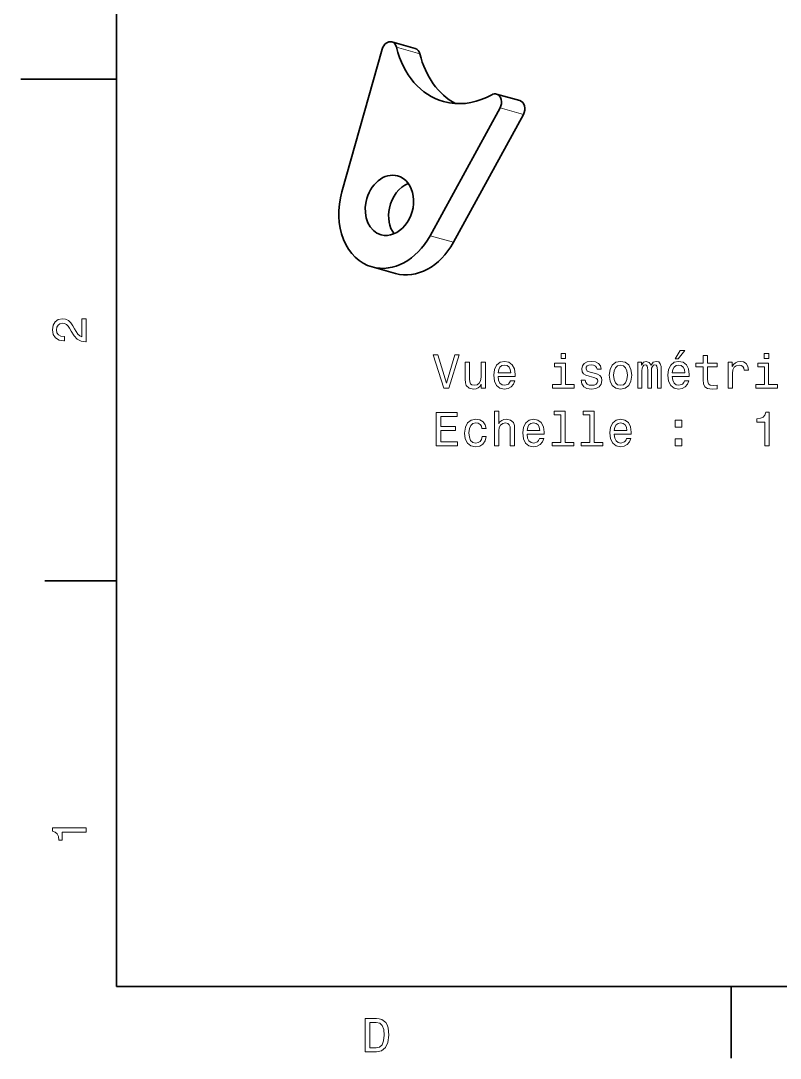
# Model space of a CAD drawing. Extents: x 0 to 297, y 0 to 210.
# Drawn here: x 0 to 79.4, y 2.5 to 111.1 of the extents above; entities that cross this region are included whole.
import ezdxf

# ---------------------------------------------------------------- set-up
doc = ezdxf.new("R2010")
doc.units = 0

msp = doc.modelspace()

# ---------------------------------------------------------------- linework, layer by layer
at = {"color": 7, "lineweight": 35}
for p, q in [((10, 200), (10, 10)), ((10, 10), (287, 10))]:
    msp.add_line(p, q, dxfattribs=at)
at = {"color": 7, "lineweight": 35, "ltscale": 0.063582}
for p, q in [((38.813393, 108.906921), (41.263008, 108.223091)), ((49.767349, 103.438393), (52.216965, 102.754562)), ((36.757401, 85.344948), (39.207016, 84.661118))]:
    msp.add_line(p, q, dxfattribs=at)
at = {"color": 7, "lineweight": 35, "ltscale": 0.388152}
msp.add_line((33.584778, 93.212509), (37.802071, 108.154846), dxfattribs=at)
at = {"color": 7, "lineweight": 13, "ltscale": 0.063582}
for p, q in [((39.304665, 108.339096), (41.75428, 107.655266)), ((50.132912, 101.998947), (52.582527, 101.315125)), ((42.809521, 88.607262), (45.259136, 87.923431))]:
    msp.add_line(p, q, dxfattribs=at)
at = {"color": 7, "lineweight": 35, "ltscale": 0.25}
msp.add_line((10, 105), (0, 105), dxfattribs=at)
at = {"color": 7, "lineweight": 35, "ltscale": 0.381583}
for p, q in [((50.132912, 101.998947), (42.809521, 88.607262)), ((52.582527, 101.315125), (45.259136, 87.923431))]:
    msp.add_line(p, q, dxfattribs=at)
at = {"color": 7, "lineweight": 35, "ltscale": 0.1875}
for p, q in [((10, 52.5), (2.5, 52.5)), ((74.300003, 10), (74.300003, 2.5))]:
    msp.add_line(p, q, dxfattribs=at)
at = {"color": 7, "lineweight": 13}
for points in [[(6.833213, 77.519447), (6.833213, 79.925072), (6.399496, 79.925072), (6.399496, 78.023773), (6.162464, 78.129684), (5.965778, 78.311241), (5.607709, 78.871033), (5.456412, 79.168587), (5.239553, 79.501442), (4.987392, 79.738472), (4.689842, 79.874641), (4.351945, 79.925072), (3.928314, 79.839333), (3.595461, 79.602303), (3.383646, 79.239189), (3.307997, 78.770172), (3.393732, 78.286018), (3.630764, 77.91787), (4.009006, 77.680832), (4.508286, 77.600143), (4.578891, 77.600143), (4.578891, 78.059074), (4.538545, 78.059074), (4.195605, 78.104462), (3.943444, 78.240631), (3.782061, 78.457489), (3.726585, 78.744957), (3.777017, 79.03746), (3.903098, 79.254318), (4.099784, 79.395531), (4.346902, 79.445961), (4.578891, 79.41066), (4.775577, 79.314842), (4.947046, 79.153458), (5.098343, 78.931557), (5.259727, 78.634003), (5.572406, 78.139771), (5.90526, 77.791786), (6.308718, 77.585014), (6.818084, 77.519447)], [(45.396019, 76.161415), (44.518497, 73.18087), (43.615757, 76.161415), (43.13665, 76.161415), (44.266335, 72.656372), (44.770657, 72.656372), (45.875126, 76.161415)], [(56.990398, 76.277412), (56.521378, 76.277412), (56.521378, 75.773087), (56.990398, 75.773087)], [(68.458694, 75.732742), (68.756248, 75.732742), (69.45726, 76.590088), (68.96302, 76.590088)], [(71.39386, 74.895569), (71.39386, 73.53894), (71.424118, 73.100174), (71.565323, 72.797585), (71.847748, 72.621071), (72.326851, 72.560555), (72.851349, 72.58577), (72.851349, 72.969055), (72.468063, 72.938789), (72.120079, 72.979141), (71.933479, 73.105217), (71.852791, 73.317032), (71.837662, 73.614586), (71.837662, 74.895569), (72.851349, 74.895569), (72.851349, 75.273804), (71.837662, 75.273804), (71.837662, 76.065598), (71.39386, 76.065598), (71.39386, 75.273804), (70.627289, 75.273804), (70.627289, 74.895569)], [(78.242554, 76.277412), (77.773537, 76.277412), (77.773537, 75.773087), (78.242554, 75.773087)], [(48.598469, 75.364586), (48.154663, 75.364586), (48.154663, 73.801186), (48.104233, 73.438072), (47.957977, 73.175827), (47.731033, 73.014442), (47.433483, 72.964012), (47.196449, 73.004356), (47.045155, 73.125389), (46.959419, 73.332161), (46.939247, 73.624672), (46.939247, 75.364586), (46.495441, 75.364586), (46.495441, 73.584328), (46.510571, 73.226257), (46.606392, 72.928703), (46.898899, 72.656372), (47.36792, 72.560555), (47.620079, 72.595856), (47.836941, 72.68663), (48.02354, 72.842972), (48.174835, 73.069916), (48.174835, 72.656372), (48.598469, 72.656372)], [(49.934921, 73.881874), (51.71014, 73.881874), (51.715183, 74.088646), (51.634491, 74.668617), (51.41259, 75.102341), (51.059563, 75.364586), (50.590542, 75.460403), (50.131607, 75.359543), (49.778584, 75.077118), (49.551636, 74.618187), (49.470947, 74.013), (49.546593, 73.392685), (49.77354, 72.938789), (50.121521, 72.656372), (50.575413, 72.560555), (50.968784, 72.626114), (51.29155, 72.797585), (51.528584, 73.069916), (51.664749, 73.433029), (51.22599, 73.433029), (51.135212, 73.2313), (51.004086, 73.080002), (50.63089, 72.958969), (50.343426, 73.014442), (50.126564, 73.190956), (49.985355, 73.478416), (49.934921, 73.866745)], [(49.934921, 74.255074), (49.990398, 74.603058), (50.126564, 74.86026), (50.333336, 75.016602), (50.605671, 75.072075), (50.872963, 75.016602), (51.079735, 74.86026), (51.205818, 74.603058), (51.251205, 74.255074)], [(56.975269, 73.029572), (56.975269, 75.273804), (55.835499, 75.273804), (55.835499, 74.895569), (56.531464, 74.895569), (56.531464, 73.029572), (55.623684, 73.029572), (55.623684, 72.656372), (57.893135, 72.656372), (57.893135, 73.029572)], [(59.981033, 74.234901), (59.552361, 74.33577), (59.234634, 74.451759), (59.128727, 74.688789), (59.158989, 74.855217), (59.264893, 74.976257), (59.436363, 75.051903), (59.683479, 75.082161), (59.920513, 75.051903), (60.107113, 74.961128), (60.228149, 74.824959), (60.278584, 74.643402), (60.712303, 74.643402), (60.712303, 74.653488), (60.63665, 74.9813), (60.429878, 75.238503), (60.107113, 75.399887), (59.683479, 75.460403), (59.254807, 75.399887), (58.942127, 75.233459), (58.745441, 74.986343), (58.684921, 74.67366), (58.730312, 74.371071), (58.871521, 74.159256), (59.103508, 74.007957), (59.441406, 73.902046), (59.935646, 73.781013), (60.238235, 73.65493), (60.318928, 73.55407), (60.34919, 73.402771), (60.303799, 73.216171), (60.182762, 73.074959), (59.986076, 72.984184), (59.723827, 72.953926), (59.446449, 72.984184), (59.24472, 73.090088), (59.108555, 73.261559), (59.053078, 73.498589), (58.624405, 73.498589), (58.695007, 73.095131), (58.901783, 72.802628), (59.229591, 72.626114), (59.683479, 72.560555), (60.157547, 72.626114), (60.505527, 72.802628), (60.717346, 73.085045), (60.792992, 73.453201), (60.737518, 73.770927), (60.581177, 73.987785), (60.323975, 74.128998)], [(61.559563, 74.007957), (61.640255, 73.392685), (61.872242, 72.938789), (62.240398, 72.656372), (62.734634, 72.560555), (63.223827, 72.656372), (63.591984, 72.933746), (63.823975, 73.387642), (63.909706, 74.007957), (63.823975, 74.62323), (63.591984, 75.082161), (63.223827, 75.359543), (62.734634, 75.460403), (62.240398, 75.359543), (61.872242, 75.077118), (61.640255, 74.62323)], [(62.013451, 74.013), (62.058842, 74.466888), (62.20005, 74.794701), (62.426998, 74.996429), (62.734634, 75.067032), (63.037228, 74.996429), (63.264175, 74.799744), (63.405384, 74.466888), (63.455818, 74.013), (63.405384, 73.55407), (63.264175, 73.221214), (63.037228, 73.019485), (62.734634, 72.953926), (62.426998, 73.019485), (62.20005, 73.221214), (62.058842, 73.55407)], [(64.550201, 72.656372), (64.958702, 72.656372), (64.958702, 74.466888), (64.983917, 74.739227), (65.059563, 74.935913), (65.17556, 75.051903), (65.326859, 75.097298), (65.447891, 75.056946), (65.52858, 74.956085), (65.568932, 74.784615), (65.584061, 74.557671), (65.584061, 72.656372), (65.967346, 72.656372), (65.967346, 74.466888), (65.992561, 74.734184), (66.068207, 74.93087), (66.189247, 75.051903), (66.340546, 75.097298), (66.461578, 75.056946), (66.542274, 74.956085), (66.592705, 74.557671), (66.592705, 72.656372), (67.001205, 72.656372), (67.001205, 74.527412), (66.97599, 74.915741), (66.895294, 75.213287), (66.733917, 75.394844), (66.471664, 75.460403), (66.164032, 75.359543), (65.927002, 75.067032), (65.740402, 75.3545), (65.427719, 75.460403), (65.140259, 75.359543), (64.943573, 75.077118), (64.943573, 75.364586), (64.550201, 75.364586)], [(68.151062, 73.881874), (69.926277, 73.881874), (69.93132, 74.088646), (69.850632, 74.668617), (69.628723, 75.102341), (69.275703, 75.364586), (68.806679, 75.460403), (68.347748, 75.359543), (67.99472, 75.077118), (67.767776, 74.618187), (67.687088, 74.013), (67.762733, 73.392685), (67.989677, 72.938789), (68.337662, 72.656372), (68.79155, 72.560555), (69.184921, 72.626114), (69.50769, 72.797585), (69.74472, 73.069916), (69.88089, 73.433029), (69.442123, 73.433029), (69.351349, 73.2313), (69.22023, 73.080002), (68.847031, 72.958969), (68.559563, 73.014442), (68.342705, 73.190956), (68.201492, 73.478416), (68.151062, 73.866745)], [(68.151062, 74.255074), (68.206535, 74.603058), (68.342705, 74.86026), (68.549477, 75.016602), (68.821808, 75.072075), (69.089104, 75.016602), (69.295876, 74.86026), (69.421951, 74.603058), (69.467346, 74.255074)], [(74.001205, 72.656372), (74.445007, 72.656372), (74.445007, 74.204643), (74.490395, 74.577843), (74.626564, 74.845131), (74.848465, 75.006516), (75.146011, 75.061989), (75.36792, 75.026688), (75.534348, 74.925827), (75.635208, 74.754356), (75.670517, 74.522369), (76.119354, 74.522369), (76.058838, 74.93087), (75.89241, 75.223373), (75.615036, 75.399887), (75.236794, 75.460403), (74.979591, 75.420059), (74.75769, 75.319199), (74.561005, 75.147728), (74.404663, 74.915741), (74.404663, 75.364586), (74.001205, 75.364586)], [(78.227432, 73.029572), (78.227432, 75.273804), (77.087662, 75.273804), (77.087662, 74.895569), (77.783623, 74.895569), (77.783623, 73.029572), (76.875839, 73.029572), (76.875839, 72.656372), (79.145294, 72.656372), (79.145294, 73.029572)], [(43.459419, 66.609543), (45.67844, 66.609543), (45.67844, 67.033173), (43.923393, 67.033173), (43.923393, 68.21833), (45.486797, 68.21833), (45.486797, 68.636917), (43.923393, 68.636917), (43.923393, 69.685913), (45.638092, 69.685913), (45.638092, 70.109543), (43.459419, 70.109543)], [(49.546593, 66.609543), (49.990398, 66.609543), (49.990398, 68.172943), (50.035786, 68.531013), (50.182041, 68.793259), (50.408985, 68.954643), (50.711578, 69.01516), (50.953655, 68.964729), (51.10495, 68.82856), (51.180599, 68.601616), (51.205818, 68.299026), (51.205818, 66.609543), (51.64962, 66.609543), (51.64962, 68.389801), (51.629448, 68.747871), (51.53867, 69.045425), (51.241119, 69.317757), (50.777142, 69.413574), (50.524979, 69.378273), (50.308121, 69.282455), (50.126564, 69.131157), (49.990398, 68.924385), (49.990398, 70.230583), (49.546593, 70.230583)], [(56.501205, 69.857384), (56.501205, 66.982742), (55.588379, 66.982742), (55.588379, 66.609543), (57.852791, 66.609543), (57.852791, 66.982742), (56.945007, 66.982742), (56.945007, 70.230583), (55.805241, 70.230583), (55.805241, 69.857384)], [(59.537228, 69.857384), (59.537228, 66.982742), (58.624405, 66.982742), (58.624405, 66.609543), (60.888813, 66.609543), (60.888813, 66.982742), (59.981033, 66.982742), (59.981033, 70.230583), (58.841263, 70.230583), (58.841263, 69.857384)], [(77.823975, 66.609543), (78.282898, 66.609543), (78.282898, 70.134758), (77.939964, 70.134758), (77.849182, 69.827126), (77.667633, 69.620346), (77.390251, 69.499313), (77.006966, 69.458969), (77.006966, 69.100899), (77.823975, 69.100899)], [(48.235355, 68.420059), (48.674114, 68.420059), (48.583336, 68.823517), (48.366478, 69.141243), (48.028584, 69.337929), (47.589821, 69.413574), (47.105671, 69.312714), (46.737514, 69.030289), (46.505527, 68.571358), (46.424835, 67.956085), (46.500484, 67.345856), (46.727428, 66.89196), (47.085499, 66.609543), (47.574692, 66.513725), (48.008408, 66.589371), (48.346306, 66.801186), (48.578293, 67.134041), (48.679157, 67.577843), (48.255527, 67.577843), (48.179878, 67.295425), (48.03867, 67.083603), (47.836941, 66.952484), (47.589821, 66.91214), (47.282185, 66.977699), (47.060284, 67.179428), (46.924114, 67.50724), (46.878727, 67.971214), (46.924114, 68.425102), (47.065327, 68.752914), (47.292271, 68.954643), (47.589821, 69.025246), (47.85207, 68.979858), (48.048756, 68.863869), (48.179878, 68.672226)], [(52.970947, 67.835045), (54.746162, 67.835045), (54.751205, 68.041817), (54.670513, 68.621788), (54.448612, 69.055511), (54.095585, 69.317757), (53.626564, 69.413574), (53.167633, 69.312714), (52.814606, 69.030289), (52.587662, 68.571358), (52.506969, 67.966171), (52.582619, 67.345856), (52.809563, 66.89196), (53.157547, 66.609543), (53.611435, 66.513725), (54.004807, 66.579285), (54.327576, 66.750755), (54.564606, 67.023087), (54.700775, 67.3862), (54.262012, 67.3862), (54.171234, 67.184471), (54.040108, 67.033173), (53.666912, 66.91214), (53.379448, 66.967613), (53.16259, 67.144127), (53.021378, 67.431587), (52.970947, 67.819916)], [(52.970947, 68.208244), (53.026421, 68.556229), (53.16259, 68.813431), (53.369362, 68.969772), (53.641693, 69.025246), (53.908985, 68.969772), (54.115761, 68.813431), (54.24184, 68.556229), (54.287228, 68.208244)], [(62.079018, 67.835045), (63.854233, 67.835045), (63.859276, 68.041817), (63.778584, 68.621788), (63.556679, 69.055511), (63.203655, 69.317757), (62.734634, 69.413574), (62.275703, 69.312714), (61.922676, 69.030289), (61.695732, 68.571358), (61.615036, 67.966171), (61.690689, 67.345856), (61.917633, 66.89196), (62.265617, 66.609543), (62.719505, 66.513725), (63.112877, 66.579285), (63.435646, 66.750755), (63.672676, 67.023087), (63.808842, 67.3862), (63.370079, 67.3862), (63.279305, 67.184471), (63.148178, 67.033173), (62.774979, 66.91214), (62.487518, 66.967613), (62.27066, 67.144127), (62.129448, 67.431587), (62.079018, 67.819916)], [(62.079018, 68.208244), (62.134491, 68.556229), (62.27066, 68.813431), (62.477432, 68.969772), (62.749763, 69.025246), (63.017056, 68.969772), (63.223827, 68.813431), (63.349907, 68.556229), (63.395298, 68.208244)], [(68.458694, 68.566315), (69.154663, 68.566315), (69.154663, 69.317757), (68.458694, 69.317757)], [(68.458694, 66.609543), (69.154663, 66.609543), (69.154663, 67.360985), (68.458694, 67.360985)], [(6.833213, 26.159222), (6.833213, 26.618156), (3.307997, 26.618156), (3.307997, 26.275217), (3.615634, 26.184439), (3.822406, 26.002882), (3.943444, 25.725506), (3.98379, 25.34222), (4.341859, 25.34222), (4.341859, 26.159222)], [(37.194958, 6.666787), (36.029972, 6.666787), (36.029972, 3.166787), (37.194958, 3.166787), (37.744667, 3.277738), (38.153168, 3.615634), (38.405331, 4.165346), (38.496109, 4.916787), (38.415417, 5.683357), (38.314552, 5.985951), (38.173344, 6.228026), (37.764839, 6.555836), (37.497551, 6.636527)], [(37.159653, 6.248199), (37.542938, 6.17255), (37.805187, 5.940562), (37.961525, 5.527017), (38.011959, 4.916787), (37.956482, 4.326729), (37.800144, 3.913184), (37.532852, 3.666066), (37.159653, 3.585375), (36.498989, 3.585375), (36.498989, 6.248199)]]:
    msp.add_lwpolyline(points, close=True, dxfattribs=at)
at = {"color": 7, "lineweight": 35}
for centre, major_axis, start_param, end_param in [((38.544483, 107.943756), (-0.268875, -0.963173), 3.1415491419, 4.7086891376), ((38.544483, 107.943756), (-0.268875, -0.963173), 2.1958956016, 3.1415491419), ((46.906467, 112.292511), (2.68877, 9.631744), 2.1958956016, 3.1416117644), ((40.994102, 107.259926), (-0.268875, -0.963173), 2.1958956016, 3.1415491419), ((49.356083, 111.608688), (2.68877, 9.631744), 2.1958956016, 2.9760587441), ((46.906467, 112.292511), (-2.688768, -9.631744), 0.0843980421, 0.6497120106), ((49.498497, 102.475212), (-0.268875, -0.963173), 3.1416242889, 3.7913046642), ((49.498497, 102.475212), (-0.268875, -0.963173), 1.2785111281, 3.1416242889), ((46.906467, 112.292511), (2.68877, 9.631744), 3.1416117644, 3.2259906957), ((51.948112, 101.791382), (-0.268875, -0.963173), 1.2785111281, 3.1416242889), ((38.558964, 91.798195), (-0.860405, -3.082161), 3.1415588518, 4.7967870225), ((38.558964, 91.798195), (-0.860405, -3.082161), 6.2831515054, 9.424744159), ((41.008579, 91.114365), (-0.860405, -3.082161), 3.6826102982, 4.7967870225), ((38.558964, 91.798195), (-1.801476, -6.45327), 4.7086891376, 6.2831672313), ((38.558964, 91.798195), (-0.860405, -3.082161), 4.7967870225, 6.2831515054), ((41.008579, 91.114365), (-0.860405, -3.082161), 4.7967870225, 5.7420877335), ((38.558964, 91.798195), (-1.801476, -6.45327), 6.2831672313, 7.5616964353), ((41.008579, 91.114365), (-1.801476, -6.45327), 6.2831672313, 7.5616964353)]:
    msp.add_ellipse(centre, major_axis=major_axis, ratio=0.771839, start_param=start_param, end_param=end_param, dxfattribs=at)

doc.saveas('drawing.dxf')
